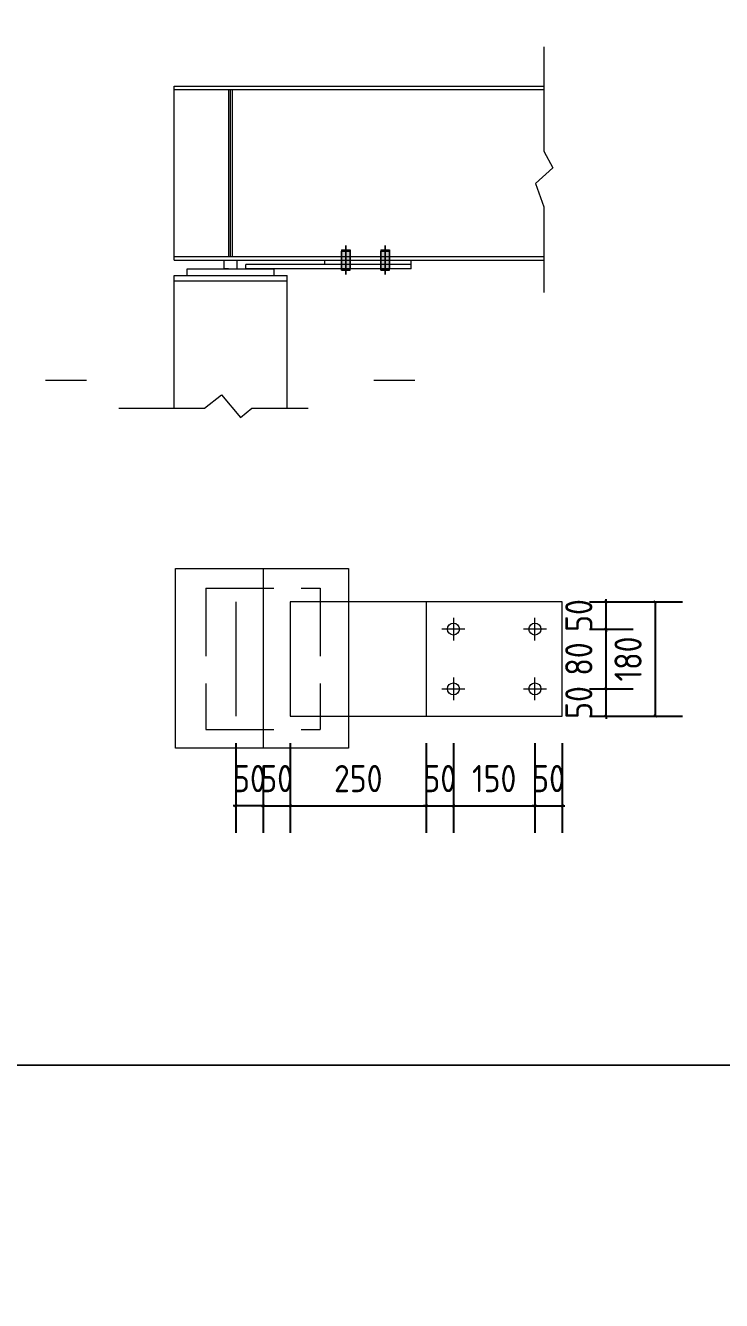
# Model space of a CAD drawing. Extents: x 485428 to 797698, y 56414 to 211814.
# Drawn here: x 665459 to 668019, y 154249 to 158940 of the extents above; entities that cross this region are included whole.
import ezdxf

# ---------------------------------------------------------------- set-up
doc = ezdxf.new("R2010")
doc.units = 0
doc.header["$LTSCALE"] = 1000
doc.header["$MEASUREMENT"] = 0
doc.linetypes.add('DASH', pattern=[0.35, 0.25, -0.1])
doc.styles.get("Standard").update_dxf_attribs({"font": 'gbenor.shx', "bigfont": 'gbcbig.shx'})
doc.dimstyles.get("Standard").update_dxf_attribs({"dimscale": 100, "dimtxt": 2, "dimasz": 0.4, "dimexe": 0.5, "dimexo": 1, "dimgap": 0.5, "dimtad": 1, "dimdec": 0, "dimzin": 0, "dimdsep": 46, "dimtxsty": 'Standard', "dimblk": 'ARCHTICK', "dimcen": 0.09, "dimadec": 0, "dimazin": 0, "dimtfac": 1, "dimtdec": 0, "dimtix": 1, "dimtmove": 2, "dimatfit": 3, "dimfxl": 1, "dimtolj": 1, "dimtzin": 0, "dimarcsym": 0})

# ---------------------------------------------------------------- blocks, each defined once
blk = doc.blocks.new('_ArchTick')
at = {"color": 0, "linetype": 'ByBlock', "const_width": 0.4}
blk.add_lwpolyline([(-0.5, -0.5), (0.5, 0.5)], dxfattribs=at)
blk = doc.blocks.new('*D409')
at = {"color": 3, "lineweight": -2}
for p, q in [((666432.9, 156299.1), (666432.9, 155969.1)), ((666332.9, 156180.6), (666332.9, 155969.1)), ((666332.9, 156069.1), (666322.9, 156069.1)), ((666332.9, 156069.1), (666432.9, 156069.1)), ((666432.9, 156069.1), (666442.9, 156069.1))]:
    blk.add_line(p, q, dxfattribs=at)
at = {"layer": 'Defpoints', "color": 0}
for p in [(666432.9, 156399.1), (666332.9, 156280.6), (666432.9, 156069.1)]:
    blk.add_point(p, dxfattribs=at)
at = {"color": 3, "lineweight": -2, "xscale": 10, "yscale": 10, "zscale": 10}
blk.add_blockref('_ArchTick', (666332.9, 156069.1), dxfattribs=at)
at = {"color": 3, "lineweight": -2, "xscale": 10, "yscale": 10, "zscale": 10, "rotation": 180}
blk.add_blockref('_ArchTick', (666432.9, 156069.1), dxfattribs=at)
at = {"color": 0, "lineweight": 15, "insert": (666382.9, 156169.1), "char_height": 100, "attachment_point": 5}
blk.add_mtext('\\A1;50', dxfattribs=at)
blk = doc.blocks.new('*D410')
at = {"color": 3, "lineweight": -2}
for p, q in [((666432.9, 156299.1), (666432.9, 155969.1)), ((666932.9, 156299.1), (666932.9, 155969.1)), ((666432.9, 156069.1), (666932.9, 156069.1))]:
    blk.add_line(p, q, dxfattribs=at)
at = {"layer": 'Defpoints', "color": 0}
for p in [(666432.9, 156399.1), (666932.9, 156399.1), (666932.9, 156069.1)]:
    blk.add_point(p, dxfattribs=at)
at = {"color": 3, "lineweight": -2, "xscale": 10, "yscale": 10, "zscale": 10, "rotation": 180}
blk.add_blockref('_ArchTick', (666432.9, 156069.1), dxfattribs=at)
at = {"color": 3, "lineweight": -2, "xscale": 10, "yscale": 10, "zscale": 10}
blk.add_blockref('_ArchTick', (666932.9, 156069.1), dxfattribs=at)
at = {"color": 0, "lineweight": 15, "insert": (666682.9, 156169.1), "char_height": 100, "attachment_point": 5}
blk.add_mtext('\\A1;250', dxfattribs=at)
blk = doc.blocks.new('*D411')
at = {"color": 3, "lineweight": -2}
for p, q in [((666932.9, 156299.1), (666932.9, 155969.1)), ((667032.9, 156299.1), (667032.9, 155969.1)), ((666932.9, 156069.1), (666922.9, 156069.1)), ((666932.9, 156069.1), (667032.9, 156069.1)), ((667032.9, 156069.1), (667042.9, 156069.1))]:
    blk.add_line(p, q, dxfattribs=at)
at = {"layer": 'Defpoints', "color": 0}
for p in [(666932.9, 156399.1), (667032.9, 156399.1), (667032.9, 156069.1)]:
    blk.add_point(p, dxfattribs=at)
at = {"color": 3, "lineweight": -2, "xscale": 10, "yscale": 10, "zscale": 10}
blk.add_blockref('_ArchTick', (666932.9, 156069.1), dxfattribs=at)
at = {"color": 3, "lineweight": -2, "xscale": 10, "yscale": 10, "zscale": 10, "rotation": 180}
blk.add_blockref('_ArchTick', (667032.9, 156069.1), dxfattribs=at)
at = {"color": 0, "lineweight": 15, "insert": (666982.9, 156169.1), "char_height": 100, "attachment_point": 5}
blk.add_mtext('\\A1;50', dxfattribs=at)
blk = doc.blocks.new('*D403')
at = {"color": 3, "lineweight": -2}
for p, q in [((667032.9, 156299.1), (667032.9, 155969.1)), ((667332.9, 156299.1), (667332.9, 155969.1)), ((667032.9, 156069.1), (667332.9, 156069.1))]:
    blk.add_line(p, q, dxfattribs=at)
at = {"layer": 'Defpoints', "color": 0}
for p in [(667032.9, 156399.1), (667332.9, 156399.1), (667332.9, 156069.1)]:
    blk.add_point(p, dxfattribs=at)
at = {"color": 3, "lineweight": -2, "xscale": 10, "yscale": 10, "zscale": 10, "rotation": 180}
blk.add_blockref('_ArchTick', (667032.9, 156069.1), dxfattribs=at)
at = {"color": 3, "lineweight": -2, "xscale": 10, "yscale": 10, "zscale": 10}
blk.add_blockref('_ArchTick', (667332.9, 156069.1), dxfattribs=at)
at = {"color": 0, "lineweight": 15, "insert": (667182.9, 156169.1), "char_height": 100, "attachment_point": 5}
blk.add_mtext('\\A1;150', dxfattribs=at)
blk = doc.blocks.new('*D412')
at = {"color": 3, "lineweight": -2}
for p, q in [((667332.9, 156299.1), (667332.9, 155969.1)), ((667432.9, 156299.1), (667432.9, 155969.1)), ((667332.9, 156069.1), (667322.9, 156069.1)), ((667332.9, 156069.1), (667432.9, 156069.1)), ((667432.9, 156069.1), (667442.9, 156069.1))]:
    blk.add_line(p, q, dxfattribs=at)
at = {"layer": 'Defpoints', "color": 0}
for p in [(667332.9, 156399.1), (667432.9, 156399.1), (667432.9, 156069.1)]:
    blk.add_point(p, dxfattribs=at)
at = {"color": 3, "lineweight": -2, "xscale": 10, "yscale": 10, "zscale": 10}
blk.add_blockref('_ArchTick', (667332.9, 156069.1), dxfattribs=at)
at = {"color": 3, "lineweight": -2, "xscale": 10, "yscale": 10, "zscale": 10, "rotation": 180}
blk.add_blockref('_ArchTick', (667432.9, 156069.1), dxfattribs=at)
at = {"color": 0, "lineweight": 15, "insert": (667382.9, 156169.1), "char_height": 100, "attachment_point": 5}
blk.add_mtext('\\A1;50', dxfattribs=at)
blk = doc.blocks.new('*D404')
at = {"color": 3, "lineweight": -2}
for p, q in [((666232.9, 156299.1), (666232.9, 155969.1)), ((666332.9, 156180.6), (666332.9, 155969.1)), ((666232.9, 156069.1), (666222.9, 156069.1)), ((666332.9, 156069.1), (666232.9, 156069.1)), ((666332.9, 156069.1), (666342.9, 156069.1))]:
    blk.add_line(p, q, dxfattribs=at)
at = {"layer": 'Defpoints', "color": 0}
for p in [(666232.9, 156399.1), (666332.9, 156280.6), (666232.9, 156069.1)]:
    blk.add_point(p, dxfattribs=at)
at = {"color": 3, "lineweight": -2, "xscale": 10, "yscale": 10, "zscale": 10}
blk.add_blockref('_ArchTick', (666232.9, 156069.1), dxfattribs=at)
at = {"color": 3, "lineweight": -2, "xscale": 10, "yscale": 10, "zscale": 10, "rotation": 180}
blk.add_blockref('_ArchTick', (666332.9, 156069.1), dxfattribs=at)
at = {"color": 0, "lineweight": 15, "insert": (666282.9, 156169.1), "char_height": 100, "attachment_point": 5}
blk.add_mtext('\\A1;50', dxfattribs=at)
blk = doc.blocks.new('*D405')
at = {"color": 3, "lineweight": -2}
for p, q in [((667532.9, 156499.1), (667694.2, 156499.1)), ((667594.2, 156499.1), (667594.2, 156509.1)), ((667594.2, 156399.1), (667594.2, 156499.1)), ((667532.9, 156399.1), (667694.2, 156399.1)), ((667594.2, 156399.1), (667594.2, 156389.1))]:
    blk.add_line(p, q, dxfattribs=at)
at = {"layer": 'Defpoints', "color": 0}
for p in [(667432.9, 156499.1), (667594.2, 156499.1), (667432.9, 156399.1)]:
    blk.add_point(p, dxfattribs=at)
at = {"color": 3, "lineweight": -2, "xscale": 10, "yscale": 10, "zscale": 10}
for p, rotation in [((667594.2, 156499.1), 270), ((667594.2, 156399.1), 90)]:
    blk.add_blockref('_ArchTick', p, dxfattribs=dict(at, rotation=rotation))
at = {"color": 0, "lineweight": 15, "insert": (667494.2, 156449.1), "char_height": 100, "attachment_point": 5, "rotation": 90}
blk.add_mtext('\\A1;50', dxfattribs=at)
blk = doc.blocks.new('*D406')
at = {"color": 3, "lineweight": -2}
for p, q in [((667532.9, 156719.1), (667694.2, 156719.1)), ((667594.2, 156499.1), (667594.2, 156719.1)), ((667532.9, 156499.1), (667694.2, 156499.1))]:
    blk.add_line(p, q, dxfattribs=at)
at = {"layer": 'Defpoints', "color": 0}
for p in [(667432.9, 156719.1), (667594.2, 156719.1), (667432.9, 156499.1)]:
    blk.add_point(p, dxfattribs=at)
at = {"color": 3, "lineweight": -2, "xscale": 10, "yscale": 10, "zscale": 10}
for p, rotation in [((667594.2, 156719.1), 90), ((667594.2, 156499.1), 270)]:
    blk.add_blockref('_ArchTick', p, dxfattribs=dict(at, rotation=rotation))
at = {"color": 0, "lineweight": 15, "insert": (667494.2, 156609.1), "char_height": 100, "attachment_point": 5, "rotation": 90}
blk.add_mtext('\\A1;80', dxfattribs=at)
blk = doc.blocks.new('*D407')
at = {"color": 3, "lineweight": -2}
for p, q in [((667594.2, 156819.1), (667594.2, 156829.1)), ((667532.9, 156819.1), (667694.2, 156819.1)), ((667594.2, 156719.1), (667594.2, 156819.1)), ((667532.9, 156719.1), (667694.2, 156719.1)), ((667594.2, 156719.1), (667594.2, 156709.1))]:
    blk.add_line(p, q, dxfattribs=at)
at = {"layer": 'Defpoints', "color": 0}
for p in [(667432.9, 156819.1), (667594.2, 156819.1), (667432.9, 156719.1)]:
    blk.add_point(p, dxfattribs=at)
at = {"color": 3, "lineweight": -2, "xscale": 10, "yscale": 10, "zscale": 10}
for p, rotation in [((667594.2, 156819.1), 270), ((667594.2, 156719.1), 90)]:
    blk.add_blockref('_ArchTick', p, dxfattribs=dict(at, rotation=rotation))
at = {"color": 0, "lineweight": 15, "insert": (667494.2, 156769.1), "char_height": 100, "attachment_point": 5, "rotation": 90}
blk.add_mtext('\\A1;50', dxfattribs=at)
blk = doc.blocks.new('*D408')
at = {"color": 3, "lineweight": -2}
for p, q in [((667532.9, 156819.1), (667875.3, 156819.1)), ((667775.3, 156819.1), (667775.3, 156399.1)), ((667532.9, 156399.1), (667875.3, 156399.1))]:
    blk.add_line(p, q, dxfattribs=at)
at = {"layer": 'Defpoints', "color": 0}
for p in [(667432.9, 156819.1), (667432.9, 156399.1), (667775.3, 156399.1)]:
    blk.add_point(p, dxfattribs=at)
at = {"color": 3, "lineweight": -2, "xscale": 10, "yscale": 10, "zscale": 10}
for p, rotation in [((667775.3, 156819.1), 90), ((667775.3, 156399.1), 270)]:
    blk.add_blockref('_ArchTick', p, dxfattribs=dict(at, rotation=rotation))
at = {"color": 0, "lineweight": 15, "insert": (667675.3, 156609.1), "char_height": 100, "attachment_point": 5, "rotation": 90}
blk.add_mtext('\\A1;180', dxfattribs=at)

msp = doc.modelspace()

# ---------------------------------------------------------------- hatches: boundary and pattern name
at = {"lineweight": 15}
h = msp.add_hatch(color=1, dxfattribs=at)
h.paths.add_polyline_path([(666637.5, 158043.7), (666653.5, 158043.7), (666653.5, 158114.1), (666637.5, 158114.1)])
h.paths.add_polyline_path([(666621.5, 158043.7), (666637.5, 158043.7), (666637.5, 158114.1), (666621.5, 158114.1)])
h = msp.add_hatch(color=1, dxfattribs=at)
h.paths.add_polyline_path([(666637.5, 158110.1), (666653.5, 158110.1), (666653.5, 158039.7), (666637.5, 158039.7)])
h.paths.add_polyline_path([(666621.5, 158110.1), (666637.5, 158110.1), (666637.5, 158039.7), (666621.5, 158039.7)])
h = msp.add_hatch(color=1, dxfattribs=at)
h.paths.add_polyline_path([(666781.5, 158043.7), (666797.5, 158043.7), (666797.5, 158114.1), (666781.5, 158114.1)])
h.paths.add_polyline_path([(666765.5, 158043.7), (666781.5, 158043.7), (666781.5, 158114.1), (666765.5, 158114.1)])
h = msp.add_hatch(color=1, dxfattribs=at)
h.paths.add_polyline_path([(666781.5, 158110.1), (666797.5, 158110.1), (666797.5, 158039.7), (666781.5, 158039.7)])
h.paths.add_polyline_path([(666765.5, 158110.1), (666781.5, 158110.1), (666781.5, 158039.7), (666765.5, 158039.7)])

# ---------------------------------------------------------------- linework, layer by layer
for p, q in [((667365.2, 158861.4), (667365.2, 158477.8)), ((666005.5, 158717.1), (667365.2, 158717.1)), ((666005.5, 158077.1), (666005.5, 158717.1)), ((666005.5, 158704.3), (667365.2, 158704.3)), ((666207, 158089.9), (666207, 158704.3)), ((666220, 158089.9), (666220, 158704.3)), ((667365.2, 158477.8), (667398.1, 158416)), ((667398.1, 158416), (667335, 158358.2)), ((667335, 158358.2), (667365.2, 158273)), ((667365.2, 158273), (667365.2, 157957)), ((666005.5, 158089.9), (667365.2, 158089.9)), ((666005.5, 158077.1), (667365.2, 158077.1)), ((666189.5, 158045.1), (666189.5, 158077.1)), ((666237.5, 158045.1), (666237.5, 158077.1)), ((666877.5, 158061.1), (666269.5, 158061.1)), ((666269.5, 158045.1), (666269.5, 158061.1)), ((666558.8, 158077.1), (666558.8, 158061.1)), ((666781.5, 158045.1), (666781.5, 158077.1)), ((666877.5, 158045.1), (666877.5, 158077.1)), ((666005.5, 157531.9), (666005.5, 158019.5)), ((666005.5, 158019.5), (666421.5, 158019.5)), ((666005.5, 158000.3), (666421.5, 158000.3)), ((666053.5, 158019.5), (666053.5, 158045.1)), ((666053.5, 158045.1), (666373.5, 158045.1)), ((666205.5, 158045.1), (666189.5, 158045.1)), ((666221.5, 158045.1), (666237.5, 158045.1)), ((666877.5, 158045.1), (666269.5, 158045.1)), ((666373.5, 158019.5), (666373.5, 158045.1)), ((666421.5, 157531.9), (666421.5, 158019.5)), ((665533, 157635.3), (665683, 157635.3)), ((666740.5, 157635.3), (666890.5, 157635.3)), ((666117, 157531.9), (666180.2, 157580.6)), ((666180.2, 157580.6), (666250.3, 157497.6)), ((665802.5, 157531.9), (666117, 157531.9)), ((666250.3, 157497.6), (666291.2, 157531.9)), ((666291.2, 157531.9), (666498.9, 157531.9)), ((666232.9, 156819.1), (666232.9, 156399.1)), ((666232.9, 156819.1), (666232.9, 156399.1)), ((666432.9, 156819.1), (666432.9, 156399.1)), ((667432.9, 156819.1), (666432.9, 156819.1)), ((666932.9, 156819.1), (666932.9, 156399.1)), ((667432.9, 156399.1), (667432.9, 156819.1)), ((667032.9, 156761.1), (667032.9, 156677.1)), ((667332.9, 156677.1), (667332.9, 156761.1)), ((667074.9, 156719.1), (666990.9, 156719.1)), ((667374.9, 156719.1), (667290.9, 156719.1)), ((666990.9, 156499.1), (667074.9, 156499.1)), ((667032.9, 156541.1), (667032.9, 156457.1)), ((667290.9, 156499.1), (667374.9, 156499.1)), ((667332.9, 156457.1), (667332.9, 156541.1)), ((666432.9, 156399.1), (667432.9, 156399.1))]:
    msp.add_line(p, q, dxfattribs=at)
at = {"color": 1, "lineweight": 15}
for p, q in [((666213.5, 158089.9), (666213.5, 158704.3)), ((666621.5, 158114.1), (666621.5, 158043.7)), ((666621.5, 158114.1), (666653.5, 158114.1)), ((666621.5, 158039.7), (666621.5, 158110.1)), ((666621.5, 158110.1), (666653.5, 158110.1)), ((666637.5, 158023.3), (666637.5, 158130.5)), ((666637.5, 158130.5), (666637.5, 158023.3)), ((666653.5, 158114.1), (666653.5, 158043.7)), ((666653.5, 158114.1), (666653.5, 158043.7)), ((666653.5, 158039.7), (666653.5, 158110.1)), ((666653.5, 158039.7), (666653.5, 158110.1)), ((666765.5, 158114.1), (666765.5, 158043.7)), ((666765.5, 158114.1), (666797.5, 158114.1)), ((666765.5, 158039.7), (666765.5, 158110.1)), ((666765.5, 158110.1), (666797.5, 158110.1)), ((666781.5, 158023.3), (666781.5, 158130.5)), ((666781.5, 158130.5), (666781.5, 158023.3)), ((666797.5, 158114.1), (666797.5, 158043.7)), ((666797.5, 158114.1), (666797.5, 158043.7)), ((666797.5, 158039.7), (666797.5, 158110.1)), ((666797.5, 158039.7), (666797.5, 158110.1)), ((666621.5, 158043.7), (666653.5, 158043.7)), ((666621.5, 158039.7), (666653.5, 158039.7)), ((666765.5, 158043.7), (666797.5, 158043.7)), ((666765.5, 158039.7), (666797.5, 158039.7)), ((666332.9, 156942.1), (666332.9, 156280.6))]:
    msp.add_line(p, q, dxfattribs=at)
at = {"linetype": 'DASH', "lineweight": 15}
for p, q in [((666122.9, 156869.1), (666122.9, 156349.1)), ((666122.9, 156869.1), (666542.9, 156869.1)), ((666542.9, 156869.1), (666542.9, 156349.1)), ((666122.9, 156349.1), (666542.9, 156349.1))]:
    msp.add_line(p, q, dxfattribs=at)
at = {"lineweight": 15}
for points in [[(662143.1, 159314.2), (668083.1, 159314.2), (668083.1, 155114.2), (662143.1, 155114.2)], [(666010.9, 156942.1), (666646.9, 156942.1), (666646.9, 156280.6), (666010.9, 156280.6)], [(619078.1, 155114.2), (672538.1, 155114.2), (672538.1, 117314.2), (619078.1, 117314.2)]]:
    msp.add_lwpolyline(points, close=True, dxfattribs=at)
for centre in [(667032.9, 156719.1), (667332.9, 156719.1), (667032.9, 156499.1), (667332.9, 156499.1)]:
    msp.add_circle(centre, 22, dxfattribs=at)

# ---------------------------------------------------------------- dimensions: what is measured, and where the dimension line sits
for base, p1, p2, angle, picture, middle in [((667594.2, 156819.1), (667432.9, 156719.1), (667432.9, 156819.1), 90, '*D407', (667494.2, 156769.1)), ((667594.2, 156499.1), (667432.9, 156399.1), (667432.9, 156499.1), 90, '*D405', (667494.2, 156449.1)), ((666232.9, 156069.1), (666332.9, 156280.6), (666232.9, 156399.1), 180, '*D404', (666282.9, 156169.1))]:
    dim = msp.add_linear_dim(base=base, p1=p1, p2=p2, angle=angle, dimstyle='Standard', override={"dimtxt": 1, "dimasz": 0.1, "dimexe": 1, "dimexo": 1, "dimgap": 0.5, "dimlfac": 0.5, "dimclrd": 3, "dimclre": 3}, dxfattribs=at)
    dim.commit()
    dim.dimension.update_dxf_attribs({"geometry": picture, "text_midpoint": middle})
dim = msp.add_aligned_dim(p1=(667432.9, 156819.1), p2=(667432.9, 156399.1), distance=342.4, text='180', dimstyle='Standard', override={"dimtxt": 1, "dimasz": 0.1, "dimexe": 1, "dimexo": 1, "dimgap": 0.5, "dimlfac": 0.5, "dimclrd": 3, "dimclre": 3}, dxfattribs=at)
dim.commit()
dim.dimension.update_dxf_attribs({"geometry": '*D408', "text_midpoint": (667675.3, 156609.1)})
dim = msp.add_linear_dim(base=(667594.2, 156719.1), p1=(667432.9, 156499.1), p2=(667432.9, 156719.1), angle=90, text='80', dimstyle='Standard', override={"dimtxt": 1, "dimasz": 0.1, "dimexe": 1, "dimexo": 1, "dimgap": 0.5, "dimlfac": 0.5, "dimclrd": 3, "dimclre": 3}, dxfattribs=at)
dim.commit()
dim.dimension.update_dxf_attribs({"geometry": '*D406', "text_midpoint": (667494.2, 156609.1)})
for base, p1, p2, picture, middle in [((666432.9, 156069.1), (666332.9, 156280.6), (666432.9, 156399.1), '*D409', (666382.9, 156169.1)), ((666932.9, 156069.1), (666432.9, 156399.1), (666932.9, 156399.1), '*D410', (666682.9, 156169.1)), ((667032.9, 156069.1), (666932.9, 156399.1), (667032.9, 156399.1), '*D411', (666982.9, 156169.1)), ((667332.9, 156069.1), (667032.9, 156399.1), (667332.9, 156399.1), '*D403', (667182.9, 156169.1)), ((667432.9, 156069.1), (667332.9, 156399.1), (667432.9, 156399.1), '*D412', (667382.9, 156169.1))]:
    dim = msp.add_linear_dim(base=base, p1=p1, p2=p2, dimstyle='Standard', override={"dimtxt": 1, "dimasz": 0.1, "dimexe": 1, "dimexo": 1, "dimgap": 0.5, "dimlfac": 0.5, "dimclrd": 3, "dimclre": 3}, dxfattribs=at)
    dim.commit()
    dim.dimension.update_dxf_attribs({"geometry": picture, "text_midpoint": middle})

doc.saveas('drawing.dxf')
